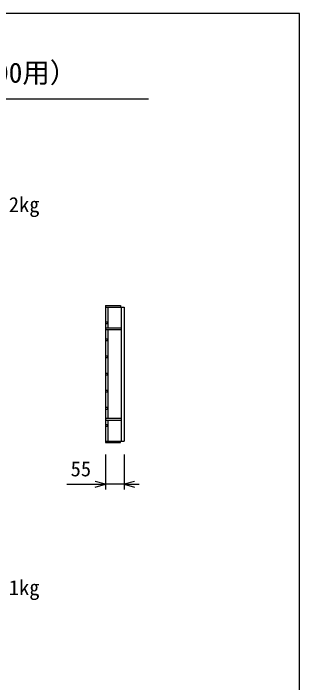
# Model space of a CAD drawing. Units: millimetres, scale not verified. Extents: x -8390 to 25210, y 0 to 11880.
# Drawn here: x 3571 to 4408, y 1893 to 3847 of the extents above; entities that cross this region are included whole.
import ezdxf
from ezdxf.enums import TextEntityAlignment as Align

# ---------------------------------------------------------------- set-up
doc = ezdxf.new("R2010")
doc.units = ezdxf.units.MM
doc.header["$LTSCALE"] = 20
for name, color, linetype, lineweight in [('DIM', 7, 'Continuous', 25), ('HATCH', 6, 'Continuous', 25), ('TXT', 7, 'Continuous', 25)]:
    doc.layers.add(name, color=color, linetype=linetype, lineweight=lineweight)
doc.styles.add('ＭＳ ゴシック', font='')
doc.styles.get('ＭＳ ゴシック').set_extended_font_data('MS Gothic')

msp = doc.modelspace()

# ---------------------------------------------------------------- linework, layer by layer
at = {"layer": 'DIM'}
for p, q in [((3839.93, 2558.61), (3839.93, 2457.02)), ((3894.93, 2558.61), (3894.93, 2457.02)), ((3727.32, 2472.02), (3839.93, 2472.02)), ((3839.93, 2472.02), (3809.93, 2480.06)), ((3809.93, 2463.98), (3839.93, 2472.02)), ((3894.93, 2472.02), (3839.93, 2472.02)), ((3924.93, 2480.06), (3894.93, 2472.02)), ((3894.93, 2472.02), (3924.93, 2463.98)), ((3894.93, 2472.02), (3938.4, 2472.02))]:
    msp.add_line(p, q, dxfattribs=at)
at = {"layer": 'HATCH'}
for p, q in [((3839.93, 2993.83), (3839.93, 2593.83)), ((3839.93, 2993.83), (3883.93, 2993.83)), ((3883.93, 2993.83), (3883.93, 2989.33)), ((3839.93, 2989.33), (3894.93, 2989.33)), ((3847.93, 2928.33), (3847.93, 2989.33)), ((3886.93, 2598.33), (3886.93, 2989.33)), ((3894.93, 2989.33), (3894.93, 2598.33)), ((3839.93, 2946.83), (3845.93, 2946.83)), ((3845.93, 2940.83), (3839.93, 2940.83)), ((3845.93, 2946.83), (3845.93, 2940.83)), ((3886.93, 2928.33), (3839.93, 2928.33)), ((3839.93, 2923.83), (3886.93, 2923.83)), ((3847.93, 2663.83), (3847.93, 2923.83)), ((3839.93, 2896.83), (3845.93, 2896.83)), ((3845.93, 2896.83), (3845.93, 2890.83)), ((3845.93, 2890.83), (3839.93, 2890.83)), ((3839.93, 2846.83), (3845.93, 2846.83)), ((3845.93, 2840.83), (3839.93, 2840.83)), ((3845.93, 2846.83), (3845.93, 2840.83)), ((3839.93, 2796.83), (3845.93, 2796.83)), ((3845.93, 2796.83), (3845.93, 2790.83)), ((3845.93, 2790.83), (3839.93, 2790.83)), ((3839.93, 2746.83), (3845.93, 2746.83)), ((3845.93, 2740.83), (3839.93, 2740.83)), ((3845.93, 2746.83), (3845.93, 2740.83)), ((3839.93, 2696.83), (3845.93, 2696.83)), ((3845.93, 2690.83), (3839.93, 2690.83)), ((3845.93, 2696.83), (3845.93, 2690.83)), ((3886.93, 2663.83), (3839.93, 2663.83)), ((3839.93, 2659.33), (3886.93, 2659.33)), ((3847.93, 2598.33), (3847.93, 2659.33)), ((3839.93, 2646.83), (3845.93, 2646.83)), ((3845.93, 2640.83), (3839.93, 2640.83)), ((3845.93, 2646.83), (3845.93, 2640.83)), ((3839.93, 2598.33), (3894.93, 2598.33)), ((3839.93, 2593.83), (3883.93, 2593.83)), ((3883.93, 2593.83), (3883.93, 2598.33))]:
    msp.add_line(p, q, dxfattribs=at)
at = {"layer": 'TXT'}
for p, q in [((4407.68, 3847.11), (1907.68, 3847.11)), ((4407.68, 1197.11), (4407.68, 3847.11)), ((2349.88, 3597.11), (3965.47, 3597.11))]:
    msp.add_line(p, q, dxfattribs=at)

# ---------------------------------------------------------------- texts
at = {"layer": 'DIM', "style": 'ＭＳ ゴシック'}
for s, p in [('参考重量\u3000W=30.2kg', (3107.98, 3253.47)), ('55', (3738.3, 2482.02)), ('参考重量\u3000W=43.1kg', (3107.98, 2135.09))]:
    msp.add_text(s, height=43.99, dxfattribs=at).set_placement(p, align=Align.BOTTOM_LEFT)
at = {"layer": 'TXT', "style": 'ＭＳ ゴシック'}
msp.add_text('グレーチング蓋版（桝部 300用）', height=58.65, dxfattribs=at).set_placement((2557.68, 3627.11), align=Align.BOTTOM_LEFT)

doc.saveas('drawing.dxf')
